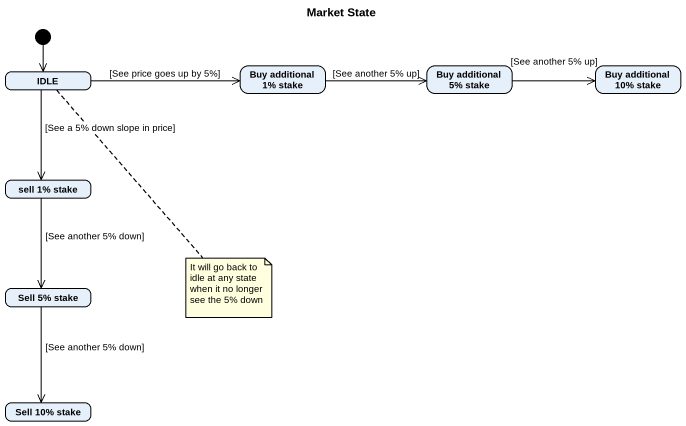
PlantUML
@startuml
title Market State
hide empty description
state IDLE
state "Buy additional 1% stake" as Buy_additional_1_stake
state "Buy additional 5% stake" as Buy_additional_5_stake
state "Buy additional 10% stake" as Buy_additional_10_stake
state "sell 1% stake" as sell_1_stake
state "Sell 5% stake" as Sell_5_stake
state "Sell 10% stake" as Sell_10_stake
[*] --> IDLE
IDLE -right-> Buy_additional_1_stake : [See price goes up by 5%]
IDLE --> sell_1_stake : [See a 5% down slope in price]
Buy_additional_1_stake -right-> Buy_additional_5_stake : [See another 5% up]
Buy_additional_5_stake -right-> Buy_additional_10_stake : [See another 5% up]
sell_1_stake --> Sell_5_stake : [See another 5% down]
Sell_5_stake --> Sell_10_stake : [See another 5% down]
note bottom of IDLE : It will go back to idle at any state when it no longer see the 5% down
@enduml
